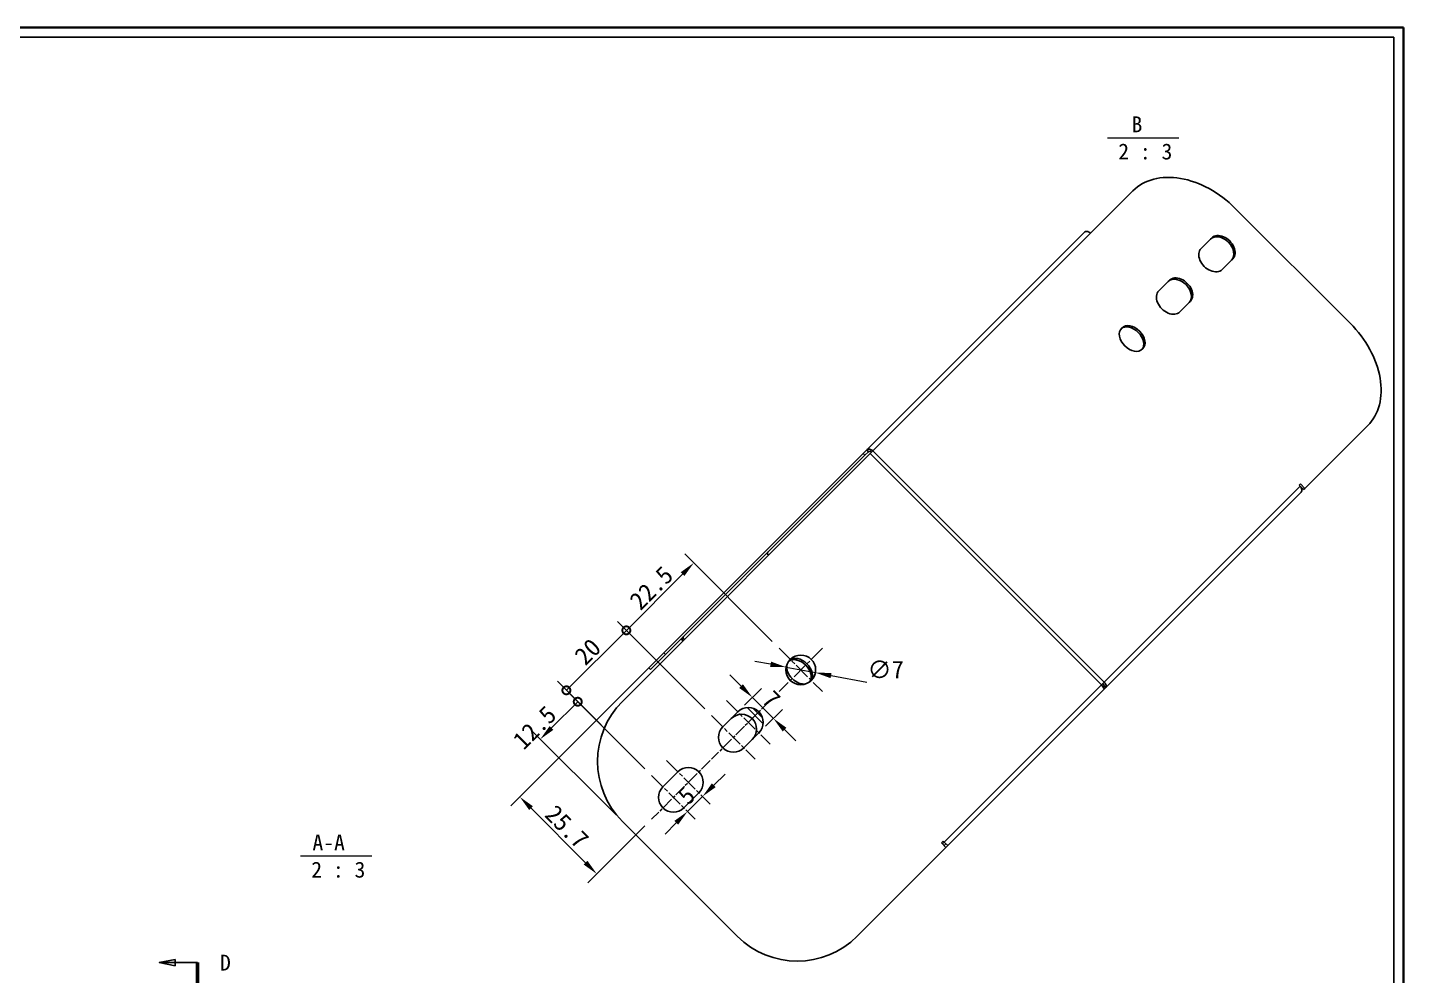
# Model space of a CAD drawing. Header units: millimetres. Extents: x 9 to 887, y 8 to 622.
# Drawn here: x 558.2 to 882.8, y 398.2 to 621.8 of the extents above; entities that cross this region are included whole.
import ezdxf
from ezdxf.enums import TextEntityAlignment as Align

# ---------------------------------------------------------------- set-up
doc = ezdxf.new("R2010")
doc.units = ezdxf.units.MM
doc.header["$LTSCALE"] = 1.5
doc.linetypes.add('CHAIN', pattern=[0.3543, 0.2362, -0.0295, 0.0591, -0.0295])
for name, color, linetype, lineweight, true_color in [('中心标记 (ISO)', 1, 'CHAIN', 18, 0xff0000), ('剖切线 (ISO)', 7, 'CHAIN', 25, 0x008000), ('尺寸 (ISO)', 7, 'Continuous', 18, 0x008000), ('符号 (ISO)', 7, 'Continuous', 18, 0x008000)]:
    doc.layers.add(name, color=color, linetype=linetype, lineweight=lineweight, true_color=true_color)
for name, color, linetype, lineweight in [('可见 (ISO)', 7, 'Continuous', 25), ('可见窄的 (ISO)', 7, 'Continuous', 18), ('图框 (ISO)', 7, 'Continuous', 35)]:
    doc.layers.add(name, color=color, linetype=linetype, lineweight=lineweight)
doc.styles.add('HZ_33', font='simfang.ttf')
doc.styles.get("Standard").update_dxf_attribs({"font": 'simfang.ttf'})
doc.styles.add('最新国标', font='simfang.ttf')
doc.dimstyles.new('默认 (GB)', dxfattribs={"dimscale": 1.5, "dimtxt": 2.8, "dimasz": 2.5, "dimexe": 2, "dimexo": 1.5, "dimgap": 0.5, "dimtad": 1, "dimtoh": 1, "dimdsep": 46, "dimtxsty": '最新国标', "dimcen": 0.09, "dimdle": 10, "dimclrd": 256, "dimclre": 256, "dimclrt": 256, "dimaunit": 1, "dimadec": 3, "dimazin": 2, "dimtfac": 0.535714, "dimtdec": 3, "dimtmove": 0, "dimatfit": 3, "dimfxl": 0, "dimtolj": 1, "dimlwd": -1, "dimlwe": -1, "dimarcsym": 0})

# ---------------------------------------------------------------- blocks, each defined once
blk = doc.blocks.new('图框 最新国标')
at = {"layer": '图框 (ISO)'}
for p, q in [((6, 414.5), (588.5, 414.5)), ((588.5, 414.5), (588.5, 5.5))]:
    blk.add_line(p, q, dxfattribs=at)
at = {"layer": '图框 (ISO)', "color": 7, "linetype": 'Continuous', "lineweight": 25}
for p, q in [((18, 413), (587, 413)), ((18, 413), (587, 413)), ((587, 413), (587, 7)), ((587, 413), (587, 7))]:
    blk.add_line(p, q, dxfattribs=at)
at = {"layer": '图框 (ISO)', "lineweight": 30}
blk.add_attdef('零件代号', text='', height=2.5, rotation=180, dxfattribs=at).set_placement((35.5, 409), align=Align.MIDDLE_CENTER)
blk = doc.blocks.new('*D47')
at = {"layer": 'Defpoints', "color": 0, "transparency": 16777216}
for p in [(708.3, 474.31), (674.34, 440.34), (705.44, 435.1)]:
    blk.add_point(p, dxfattribs=at)
at = {"layer": '尺寸 (ISO)', "color": 116, "true_color": 0x00803f, "transparency": 16777216}
for p, q in [((706.71, 472.72), (672.22, 438.22)), ((689.86, 424.82), (676.99, 437.69)), ((703.85, 433.51), (690.39, 420.05))]:
    blk.add_line(p, q, dxfattribs=at)
for points in [[(677.43, 438.14), (676.55, 437.25), (674.34, 440.34)], [(690.3, 425.27), (689.42, 424.38), (692.51, 422.17)]]:
    blk.add_solid(points, dxfattribs=at)
at = {"layer": '尺寸 (ISO)', "transparency": 16777216, "insert": (685.46, 433.3), "char_height": 4.2, "attachment_point": 5, "rotation": 315, "style": '最新国标'}
blk.add_mtext('\\A1;25.7', dxfattribs=at)
blk = doc.blocks.new('*D48')
at = {"layer": 'Defpoints', "color": 0, "transparency": 16777216}
for p in [(716.58, 441.29), (713.04, 437.75), (713.9, 436.9)]:
    blk.add_point(p, dxfattribs=at)
at = {"layer": '尺寸 (ISO)', "color": 116, "true_color": 0x00803f, "transparency": 16777216}
for p, q in [((720.09, 443.08), (722.74, 445.74)), ((717.43, 440.43), (713.9, 436.9)), ((711.25, 434.25), (708.6, 431.59))]:
    blk.add_line(p, q, dxfattribs=at)
for points in [[(719.64, 443.53), (720.53, 442.64), (717.43, 440.43)], [(710.81, 434.69), (711.69, 433.8), (713.9, 436.9)]]:
    blk.add_solid(points, dxfattribs=at)
at = {"layer": '尺寸 (ISO)', "transparency": 16777216, "insert": (713.63, 440.7), "char_height": 4.2, "attachment_point": 5, "rotation": 45, "style": '最新国标'}
blk.add_mtext('\\A1;5', dxfattribs=at)
blk = doc.blocks.new('*D49')
at = {"layer": 'Defpoints', "color": 0, "transparency": 16777216}
for p in [(725.77, 460.38), (734.14, 458.85), (730.72, 455.43)]:
    blk.add_point(p, dxfattribs=at)
at = {"layer": '尺寸 (ISO)', "color": 116, "true_color": 0x00803f, "transparency": 16777216}
for p, q in [((726.54, 466.45), (723.89, 469.11)), ((727.36, 461.97), (731.31, 465.92)), ((729.19, 463.8), (734.14, 458.85)), ((732.31, 457.02), (736.26, 460.97)), ((736.79, 456.2), (739.44, 453.55))]:
    blk.add_line(p, q, dxfattribs=at)
for points in [[(726.98, 466.9), (726.1, 466.01), (729.19, 463.8)], [(737.23, 456.64), (736.35, 455.76), (734.14, 458.85)]]:
    blk.add_solid(points, dxfattribs=at)
at = {"layer": '尺寸 (ISO)', "transparency": 16777216, "insert": (733.7, 463.36), "char_height": 4.2, "attachment_point": 5, "rotation": 315, "style": '最新国标'}
blk.add_mtext('\\A1;7', dxfattribs=at)
blk = doc.blocks.new('_DotSmall')
at = {"color": 0, "linetype": 'ByBlock', "const_width": 0.5}
blk.add_lwpolyline([(-0.0625, 0, 1), (0.0625, 0, 1)], format="xyb", close=True, dxfattribs=at)
blk = doc.blocks.new('*D50')
at = {"layer": 'Defpoints', "color": 0, "transparency": 16777216}
for p in [(688.01, 462.78), (705.44, 445.36), (698.55, 434.57)]:
    blk.add_point(p, dxfattribs=at)
at = {"layer": '尺寸 (ISO)', "color": 116, "true_color": 0x00803f, "transparency": 16777216}
for p, q in [((703.85, 446.95), (685.89, 464.91)), ((681.83, 456.6), (688.01, 462.78)), ((696.96, 436.16), (677.05, 456.07))]:
    blk.add_line(p, q, dxfattribs=at)
blk.add_solid([(681.38, 457.04), (682.27, 456.15), (679.17, 453.95)], dxfattribs=at)
at = {"layer": '尺寸 (ISO)', "color": 116, "true_color": 0x00803f, "transparency": 16777216, "xscale": 3.75, "yscale": 3.75, "zscale": 3.75, "rotation": 44.99999999996245}
blk.add_blockref('_DotSmall', (688.01, 462.78), dxfattribs=at)
at = {"layer": '尺寸 (ISO)', "transparency": 16777216, "insert": (677.84, 456.69), "char_height": 4.2, "attachment_point": 5, "rotation": 45, "style": '最新国标'}
blk.add_mtext('\\A1;12.5', dxfattribs=at)
blk = doc.blocks.new('*D51')
at = {"layer": 'Defpoints', "color": 0, "transparency": 16777216}
for p in [(699.47, 479.61), (719.58, 459.5), (705.44, 445.36)]:
    blk.add_point(p, dxfattribs=at)
at = {"layer": '尺寸 (ISO)', "color": 116, "true_color": 0x00803f, "transparency": 16777216}
for p, q in [((717.99, 461.09), (697.35, 481.73)), ((685.33, 465.47), (699.47, 479.61)), ((703.85, 446.95), (683.2, 467.59))]:
    blk.add_line(p, q, dxfattribs=at)
at = {"layer": '尺寸 (ISO)', "color": 116, "true_color": 0x00803f, "transparency": 16777216, "xscale": 3.75, "yscale": 3.75, "zscale": 3.75}
for p, rotation in [((699.47, 479.61), 44.99999999996245), ((685.33, 465.47), 224.9999999999624)]:
    blk.add_blockref('_DotSmall', p, dxfattribs=dict(at, rotation=rotation))
at = {"layer": '尺寸 (ISO)', "transparency": 16777216, "insert": (690.36, 474.57), "char_height": 4.2, "attachment_point": 5, "rotation": 45, "style": '最新国标'}
blk.add_mtext('\\A1;20', dxfattribs=at)
blk = doc.blocks.new('*D52')
at = {"layer": 'Defpoints', "color": 0, "transparency": 16777216}
for p in [(715.38, 495.52), (735.49, 475.41), (719.58, 459.5)]:
    blk.add_point(p, dxfattribs=at)
at = {"layer": '尺寸 (ISO)', "color": 116, "true_color": 0x00803f, "transparency": 16777216}
for p, q in [((733.9, 477), (713.26, 497.64)), ((699.47, 479.61), (712.73, 492.87)), ((717.99, 461.09), (697.35, 481.73))]:
    blk.add_line(p, q, dxfattribs=at)
blk.add_solid([(712.28, 493.31), (713.17, 492.43), (715.38, 495.52)], dxfattribs=at)
at = {"layer": '尺寸 (ISO)', "color": 116, "true_color": 0x00803f, "transparency": 16777216, "xscale": 3.75, "yscale": 3.75, "zscale": 3.75, "rotation": 224.9999999999624}
blk.add_blockref('_DotSmall', (699.47, 479.61), dxfattribs=at)
at = {"layer": '尺寸 (ISO)', "transparency": 16777216, "insert": (705.38, 489.61), "char_height": 4.2, "attachment_point": 5, "rotation": 45, "style": '最新国标'}
blk.add_mtext('\\A1;22.5', dxfattribs=at)
blk = doc.blocks.new('*D54')
at = {"layer": 'Defpoints', "color": 0, "transparency": 16777216}
for p in [(737.18, 470.92), (744.06, 469.64)]:
    blk.add_point(p, dxfattribs=at)
at = {"layer": '尺寸 (ISO)', "color": 116, "true_color": 0x00803f, "transparency": 16777216}
for p, q in [((733.49, 471.61), (729.81, 472.3)), ((737.18, 470.92), (744.06, 469.64)), ((747.75, 468.95), (756.2, 467.37))]:
    blk.add_line(p, q, dxfattribs=at)
for points in [[(733.61, 472.23), (733.38, 471), (737.18, 470.92)], [(747.86, 469.56), (747.63, 468.34), (744.06, 469.64)]]:
    blk.add_solid(points, dxfattribs=at)
at = {"layer": '尺寸 (ISO)', "transparency": 16777216, "insert": (760.62, 470.36), "char_height": 4.2, "attachment_point": 5, "style": '最新国标'}
blk.add_mtext('\\A1;∅7', dxfattribs=at)
blk = doc.blocks.new('二维转换剖视图3')
at = {"layer": '剖切线 (ISO)', "linetype": 'Continuous'}
for p, q in [((395.37, 268.01), (392.87, 267.51)), ((395.37, 267.51), (392.87, 267.51)), ((392.87, 267.51), (395.37, 267.01)), ((395.37, 267.01), (395.37, 268.01)), ((398.87, 267.51), (395.37, 267.51)), ((395.37, 135.47), (392.87, 134.97)), ((395.37, 134.97), (392.87, 134.97)), ((392.87, 134.97), (395.37, 134.47)), ((395.37, 134.47), (395.37, 135.47)), ((398.87, 134.97), (395.37, 134.97))]:
    blk.add_line(p, q, dxfattribs=at)
at = {"layer": '剖切线 (ISO)', "linetype": 'CHAIN', "ltscale": 16.511126}
blk.add_line((398.87, 267.51), (398.87, 134.97), dxfattribs=at)
at = {"layer": '剖切线 (ISO)', "linetype": 'Continuous', "lineweight": 50}
for p, q in [((398.87, 267.51), (398.87, 263.66)), ((398.87, 138.82), (398.87, 134.97))]:
    blk.add_line(p, q, dxfattribs=at)
at = {"layer": '剖切线 (ISO)', "linetype": 'Continuous', "flags": 128}
for points in [[(395.37, 268.01), (392.87, 267.51), (395.37, 267.01), (395.37, 268.01)], [(395.37, 135.47), (392.87, 134.97), (395.37, 134.47), (395.37, 135.47)]]:
    blk.add_lwpolyline(points, dxfattribs=at)
at = {"layer": '剖切线 (ISO)'}
for points in [[(395.37, 268.01), (392.87, 267.51), (395.37, 267.01), (395.37, 268.01)], [(395.37, 135.47), (392.87, 134.97), (395.37, 134.47), (395.37, 135.47)]]:
    blk.add_solid(points, dxfattribs=at)
at = {"layer": '剖切线 (ISO)', "char_height": 2.5, "attachment_point": 7, "style": 'HZ_33'}
for insert in [(402.43, 266.26), (402.43, 133.72)]:
    blk.add_mtext('D', dxfattribs=dict(at, insert=insert))

msp = doc.modelspace()

# ---------------------------------------------------------------- linework, layer by layer
at = {"layer": '中心标记 (ISO)', "ltscale": 10.741571}
for p, q in [((745.7459, 475.4082), (735.4929, 465.1552)), ((735.4929, 475.4082), (745.7459, 465.1552)), ((723.1185, 463.0338), (733.3715, 452.7808)), ((719.583, 459.4983), (729.836, 449.2452)), ((708.9764, 448.8917), (719.2294, 438.6386)), ((705.4408, 445.3562), (715.6939, 435.1031))]:
    msp.add_line(p, q, dxfattribs=at)
at = {"layer": '中心标记 (ISO)', "ltscale": 8.148754}
for p, q in [((733.3715, 463.0338), (725.5934, 455.2557)), ((727.3611, 457.0234), (719.583, 449.2452)), ((719.2294, 448.8917), (711.4512, 441.1135)), ((713.219, 442.8813), (705.4408, 435.1031))]:
    msp.add_line(p, q, dxfattribs=at)
at = {"layer": '可见 (ISO)'}
for p, q in [((808.9387, 573.2492), (818.9387, 583.2492)), ((843.0808, 579.1071), (870.163, 552.0249)), ((756.1549, 522.1625), (807.4901, 573.4977)), ((835.0379, 569.6499), (837.5379, 572.1499)), ((842.4877, 567.2002), (839.9877, 564.7002)), ((825.0379, 559.6499), (827.5379, 562.1499)), ((832.4877, 557.2002), (829.9877, 554.7002)), ((874.3051, 527.8827), (859.5051, 513.0827)), ((698.5465, 462.8571), (757.0034, 521.3139)), ((755.3064, 521.3139), (708.3046, 474.3122)), ((708.7289, 473.8879), (755.7306, 520.8897)), ((755.3064, 521.3139), (756.1549, 522.1625)), ((755.7306, 520.8897), (755.3064, 521.3139)), ((756.5791, 521.7382), (755.7306, 520.8897)), ((756.1549, 522.1625), (756.5791, 521.7382)), ((757.6034, 521.9139), (757.0034, 521.3139)), ((858.1445, 513.8434), (858.4445, 514.1434)), ((858.3566, 513.6313), (858.1445, 513.8434)), ((859.2051, 512.7827), (858.3566, 513.6313)), ((858.4445, 514.1434), (859.5051, 513.0827)), ((859.5051, 513.0827), (859.2051, 512.7827)), ((858.6051, 512.1827), (812.5322, 466.1098)), ((704.7691, 470.7767), (708.3046, 474.3122)), ((708.7289, 473.8879), (705.1933, 470.3524)), ((704.7691, 470.7767), (705.1933, 470.3524)), ((812.1213, 467.396), (811.5213, 466.796)), ((812.1403, 465.7179), (775.2676, 428.8452)), ((812.108, 466.5341), (811.8691, 466.2952)), ((812.108, 466.5341), (812.5322, 466.1098)), ((812.1403, 465.7179), (812.5322, 466.1098)), ((722.2346, 456.8466), (725.7701, 460.3822)), ((730.7199, 455.4324), (727.1844, 451.8969)), ((708.0925, 442.7045), (711.628, 446.24)), ((716.5778, 441.2903), (713.0422, 437.7548)), ((725.6287, 407.4906), (698.5465, 434.5728)), ((774.8434, 428.421), (753.913, 407.4906)), ((773.7827, 429.4816), (774.207, 429.9059)), ((774.8434, 428.421), (773.7827, 429.4816)), ((774.207, 429.9059), (774.4191, 429.6937)), ((774.4191, 429.6937), (775.2676, 428.8452)), ((774.4191, 428.8452), (774.8434, 429.2695)), ((775.2676, 428.8452), (774.8434, 428.421))]:
    msp.add_line(p, q, dxfattribs=at)
msp.add_circle((740.6194, 470.2817), 3.5, dxfattribs=at)
for centre, radius, start, end in [((712.6887, 448.7149), 20, 135, 225), ((728.245, 457.9073), 3.5, 315, 135), ((726.653, 456.3153), 3.5, 315, 135), ((724.7095, 454.3718), 3.5, 135, 315), ((714.1029, 443.7652), 3.5, 315, 135), ((710.5673, 440.2296), 3.5, 135, 315), ((739.7709, 421.6327), 20, 225, 315)]:
    msp.add_arc(centre, radius, start, end, dxfattribs=at)
for centre, major_axis, start_param, end_param in [((833.0808, 569.1071), (-14.1421, 14.1421), 4.71238898, 6.28318531), ((808.3387, 572.6492), (-0.8485, 0.8485), 4.71238898, 6.28318531), ((839.7128, 569.3751), (2.4749, -2.4749), 0, 3.14159265), ((840.0128, 569.6751), (-2.4749, 2.4749), 3.14159265, 6.28318531), ((837.5128, 567.1751), (2.4749, -2.4749), 3.14159265, 6.28318531), ((829.7128, 559.3751), (2.4749, -2.4749), 0, 3.14159265), ((830.0128, 559.6751), (-2.4749, 2.4749), 3.14159265, 6.28318531), ((827.5128, 557.1751), (2.4749, -2.4749), 3.14159265, 6.28318531), ((860.163, 542.0249), (14.1421, -14.1421), 0, 1.57079633), ((818.4628, 548.1251), (2.4749, -2.4749), 0.08581959, 3.05577306), ((757.0034, 521.3139), (-0.8485, 0.8485), 4.71238898, 6.28318531), ((757.0034, 521.3139), (-0.4243, 0.4243), 4.71238898, 6.28318531), ((857.7566, 513.0313), (0.8485, -0.8485), 0, 1.57079633), ((733.2887, 497.5992), (-0.4243, 0.4243), 0, 1.57079633), ((713.4129, 477.7235), (-0.8485, 0.8485), 1.04719755, 1.57079633), ((713.4129, 477.7235), (-0.4243, 0.4243), 0, 1.57079633), ((740.3128, 469.9751), (-2.4749, 2.4749), 0.4367233, 2.70486935), ((740.0128, 469.6751), (2.4749, -2.4749), 0.1440766, 2.99751605), ((740.3128, 469.9751), (-2.4749, 2.4749), 3.21422713, 6.21055083)]:
    msp.add_ellipse(centre, major_axis=major_axis, ratio=0.70710678, start_param=start_param, end_param=end_param, dxfattribs=at)
msp.add_ellipse((818.7628, 548.4251), major_axis=(-2.4749, 2.4749), ratio=0.70710678, dxfattribs=at)
for points in [[(812.5322, 466.1098), (812.7459, 466.3235), (812.6855, 466.7891), (812.3616, 467.1668), (812.2913, 467.2489), (812.2103, 467.3264), (812.1213, 467.396)], [(811.5213, 466.796), (811.8235, 466.3681), (812.11, 465.9558), (812.1481, 465.7919), (812.1564, 465.7564), (812.1539, 465.7315), (812.1403, 465.7179)]]:
    msp.add_open_spline(points, degree=3, knots=[0, 0, 0, 0, 1.29053144, 1.29053144, 1.29053144, 1.57079633, 1.57079633, 1.57079633, 1.57079633], dxfattribs=at)
msp.add_open_spline([(811.8213, 467.096), (812.0976, 466.928), (812.2109, 466.6371), (812.108, 466.5341)], degree=3, dxfattribs=at)
at = {"layer": '可见窄的 (ISO)'}
for p, q in [((808.9387, 573.2492), (757.6034, 521.9139)), ((811.5213, 466.796), (757.0034, 521.3139)), ((757.6034, 521.9139), (812.1213, 467.396)), ((812.1213, 467.396), (858.3566, 513.6313)), ((708.7289, 473.8879), (708.3046, 474.3122)), ((774.4191, 429.6937), (811.5213, 466.796)), ((731.7319, 457.6045), (727.9422, 461.3942)), ((729.2881, 461.2483), (731.586, 458.9504)), ((773.9948, 429.2695), (774.4191, 429.6937))]:
    msp.add_line(p, q, dxfattribs=at)
at = {"layer": '符号 (ISO)'}
for p, q in [((812.9307, 595.7465), (829.7728, 595.7465)), ((622.6095, 426.4077), (639.4516, 426.4077))]:
    msp.add_line(p, q, dxfattribs=at)

# ---------------------------------------------------------------- block references
at = {"xscale": 1.5, "yscale": 1.5, "zscale": 1.5}
msp.add_blockref('图框 最新国标', (0, 0), dxfattribs=at)
at = {"layer": '剖切线 (ISO)', "xscale": 1.5, "yscale": 1.5, "zscale": 1.5}
msp.add_blockref('二维转换剖视图3', (0, 0), dxfattribs=at)

# ---------------------------------------------------------------- texts
at = {"layer": '符号 (ISO)', "char_height": 3.75, "attachment_point": 7, "style": 'HZ_33'}
for s, insert in [('B ', (818.6167, 597.0493)), (' 2 : 3', (812.9307, 590.5841)), ('A-A ', (625.4405, 427.7105)), (' 2 : 3', (622.6095, 421.2452))]:
    msp.add_mtext(s, dxfattribs=dict(at, insert=insert))

# ---------------------------------------------------------------- dimensions: what is measured, and where the dimension line sits
at = {"layer": '尺寸 (ISO)', "color": 116, "true_color": 0x00803f}
for base, p1, p2, angle, override, picture, middle in [((715.378, 495.5231), (719.583, 459.4983), (735.4929, 475.4082), 225, {"dimgap": 0.5, "dimtoh": 0, "dimdec": 2, "dimblk1": 'DotSmall', "dimsah": 1, "dimdle": 0, "dimtol": 0, "dimlim": 0, "dimtp": 0, "dimtm": 0, "dimtdec": 3, "dimtofl": 0, "dimatfit": 1}, '*D52', (707.423, 487.5682)), ((699.4681, 479.6132), (705.4408, 445.3562), (719.583, 459.4983), 225, {"dimgap": 0.5, "dimtoh": 0, "dimdec": 2, "dimblk1": 'DotSmall', "dimblk2": 'DotSmall', "dimsah": 1, "dimdle": 0, "dimtol": 0, "dimlim": 0, "dimtp": 0, "dimtm": 0, "dimtdec": 3, "dimtofl": 0, "dimatfit": 1}, '*D51', (692.397, 472.5421)), ((674.3373, 440.3449), (705.4408, 435.1031), (708.3046, 474.3122), 315, {"dimgap": 0.5, "dimtoh": 0, "dimdec": 2, "dimtol": 0, "dimlim": 0, "dimtp": 0, "dimtm": 0, "dimtdec": 3, "dimtofl": 0, "dimatfit": 1}, '*D47', (683.4236, 431.2586)), ((734.1408, 458.8534), (725.7701, 460.3822), (730.7199, 455.4324), 315, {"dimgap": 0.5, "dimtoh": 0, "dimdec": 2, "dimtol": 0, "dimlim": 0, "dimtp": 0, "dimtm": 0, "dimtdec": 3, "dimtofl": 1, "dimatfit": 1}, '*D49', (731.666, 461.3282)), ((688.0129, 462.7841), (698.5465, 434.5728), (705.4408, 445.3562), 225, {"dimgap": 0.5, "dimtoh": 0, "dimdec": 2, "dimblk2": 'DotSmall', "dimsah": 1, "dimdle": 0, "dimtol": 0, "dimlim": 0, "dimtp": 0, "dimtm": 0, "dimtdec": 3, "dimtofl": 0, "dimatfit": 1}, '*D50', (679.8831, 454.6543)), ((713.8992, 436.8978), (716.5778, 441.2903), (713.0422, 437.7548), 45, {"dimgap": 0.5, "dimtoh": 0, "dimdec": 2, "dimse1": 1, "dimse2": 1, "dimtol": 0, "dimlim": 0, "dimtp": 0, "dimtm": 0, "dimtdec": 3, "dimtofl": 1, "dimatfit": 1}, '*D48', (715.667, 438.6655))]:
    dim = msp.add_linear_dim(base=base, p1=p1, p2=p2, angle=angle, dimstyle='默认 (GB)', override=override, dxfattribs=at)
    dim.commit()
    dim.dimension.update_dxf_attribs({"geometry": picture, "text_midpoint": middle, "dimtype": 160})
dim = msp.add_diameter_dim_2p(p1=(737.179, 470.9248), p2=(744.0598, 469.6386), dimstyle='默认 (GB)', override={"dimgap": 0.5, "dimtih": 1, "dimdec": 2, "dimlfac": 1, "dimtol": 0, "dimlim": 0, "dimtp": 0, "dimtm": 0, "dimtdec": 3, "dimatfit": 2}, dxfattribs=at)
dim.commit()
dim.dimension.update_dxf_attribs({"geometry": '*D54', "text_midpoint": (760.6223, 467.3692), "dimtype": 163})

doc.saveas('drawing.dxf')
